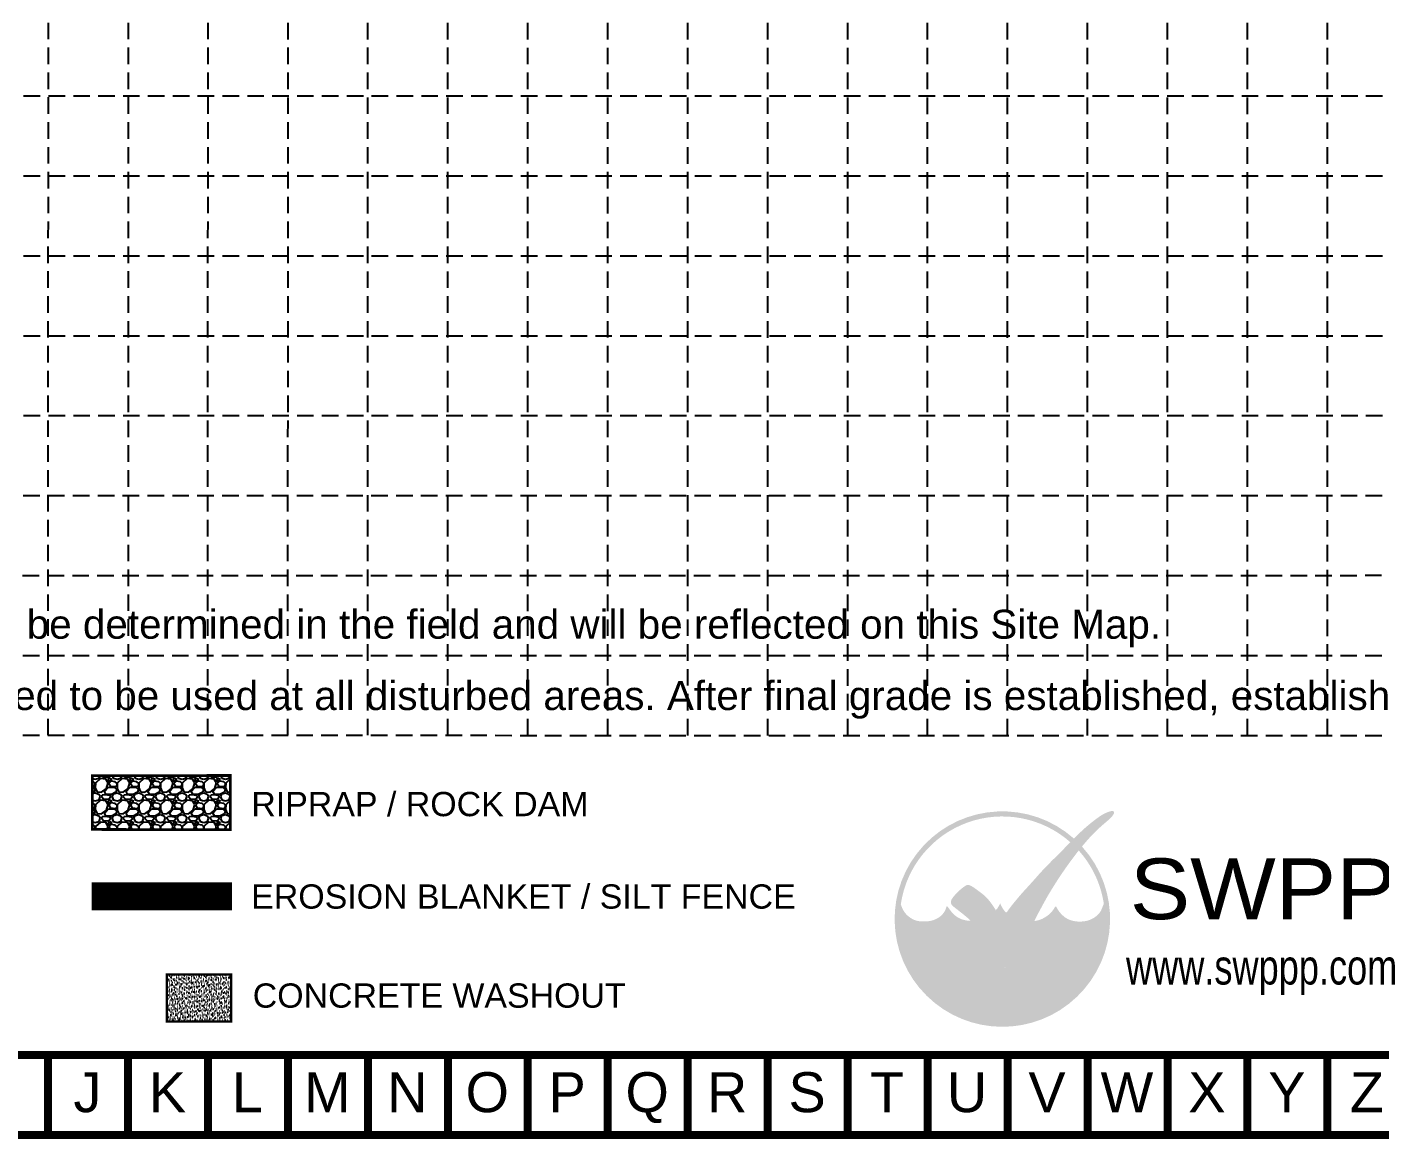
# Model space of a CAD drawing. Header units: inches. Extents: x 2439273 to 2445077, y 7048639 to 7057917.
# Drawn here: x 2440690 to 2443139, y 7048639 to 7050652 of the extents above; entities that cross this region are included whole.
import ezdxf
from ezdxf.enums import TextEntityAlignment as Align

# ---------------------------------------------------------------- set-up
doc = ezdxf.new("R2010")
doc.units = ezdxf.units.IN
doc.header["$LTSCALE"] = 300
doc.header["$MEASUREMENT"] = 0
doc.linetypes.add('ACAD_ISO02W100', pattern=[15, 12, -3])
doc.linetypes.add('HIDDEN', pattern=[0.375, 0.25, -0.125])
for name, color, linetype in [('BASE', 7, 'Continuous'), ('GRID', 254, 'HIDDEN'), ('LEGEND', 7, 'Continuous'), ('LIMITS OF DISTURBANCE', 1, 'HIDDEN'), ('LOGO', 7, 'Continuous')]:
    doc.layers.add(name, color=color, linetype=linetype)
doc.styles.add("L200'", font='ARIAL.TTF', dxfattribs={"height": 0.001968503937008})
doc.styles.add('LOGO1', font='ROCKEB.TTF', dxfattribs={"height": 25})
doc.styles.get("Standard").update_dxf_attribs({"font": 'ARIAL.TTF'})

# ---------------------------------------------------------------- blocks, each defined once
blk = doc.blocks.new('washout')
at = {"layer": 'BASE'}
h = blk.add_hatch(dxfattribs=at)
h.set_pattern_fill('AR-SAND', color=30, scale=1.29438, style=0)
h.set_pattern_definition([(37.50000000000001, (1095.310110482622, -97.07849999999996), (-0.0815373428699146, 2.494042150135252), [0, -1.9674576, 0, -2.200446, 0, -2.1033675]), (7.499999999999999, (1095.310110482622, -97.07849999999996), (2.29076357176444, 3.652929423912071), [0, -1.0613916, 0, -1.7733006, 0, -0.6795494999999999]), (327.5, (1093.718023082621, -97.07849999999996), (4.0308829430139, 0.007324965717175819), [0, -0.6471899999999999, 0, -2.329884, 0, -3.041793]), (317.5, (1093.718023082621, -97.07849999999996), (3.891070154426286, 1.136045697739593), [0, -0.323595, 0, -1.5273684, 0, -1.747413])])
h.paths.add_polyline_path([(44.3144205259029, 0), (44.3144205259029, 32.35950000000003), (0, 32.35950000000003), (0, 0)])
at = {"layer": 'BASE', "color": 30, "linetype": 'ACAD_ISO02W100', "const_width": 1.617975}
blk.add_lwpolyline([(0, 0), (44.3144205259029, 0), (44.3144205259029, 32.35950000000003), (0, 32.35950000000003)], close=True, dxfattribs=at)
blk = doc.blocks.new('new logo')
at = {"layer": 'LOGO'}
h = blk.add_hatch(color=170, dxfattribs=at)
h.paths.add_polyline_path([(67.43436669341696, 44.06495050375229), (66.81727031464757, 44.70167314117548), (66.34759300670575, 45.24871552113716), (65.95874712728695, 45.76277899560289), (65.54078662706208, 46.40050941648764), (65.08612476668773, 47.19492139836989), (64.70113373003574, 47.94422620974046), (64.44141546083708, 48.47074545438991), (64.18003349695849, 49.01998634387367), (63.92098936547465, 49.58261258440202), (63.6682845934565, 50.14928788218049), (63.30552985964837, 50.98953756014684), (62.89859761464729, 52.00243083117616), (62.60400666336646, 52.78175668539184), (62.42417668476132, 53.26591190984448), (62.24678750192613, 53.74665256926652), (62.06786332863993, 54.22911497861305), (61.88342837862567, 54.71843545258378), (61.68950686567321, 55.2197503059967), (61.4827813413195, 55.73694226147975), (61.26256770815707, 56.26887967291231), (61.02884020654878, 56.81317730207501), (60.78157307685962, 57.36744991067597), (60.52074055945874, 57.92931226046053), (60.24631689470964, 58.49637911316206), (59.95827632297982, 59.06626523051099), (59.65659308463501, 59.63658537425088), (59.3416321735842, 60.20484373026582), (59.01532159789453, 60.76810218123236), (58.6799801192025, 61.32331203391432), (58.3379264991172, 61.86742459515189), (57.9914794992541, 62.39739117173454), (57.64295788122798, 62.91016307050261), (57.29468040666574, 63.40269159823174), (56.94896583717944, 63.87192806175513), (56.60723359717987, 64.31598082444403), (56.26730576222268, 64.73758647593519), (55.92610507067366, 65.14063866240346), (55.58055426086842, 65.52903103006852), (55.22757607117396, 65.90665722511926), (54.9126051837896, 66.22792855343505), (53.98474923276208, 66.22392463968349), (52.91935473147748, 66.33375111955394), (52.04874471761245, 66.4993716715878), (51.45011962709592, 66.64023227897499), (50.85193002856155, 66.81070941426977), (50.26481018131447, 67.01079234973318), (49.40992799193167, 67.35157784155643), (48.3329395550372, 67.91026301180835), (47.34101233286085, 68.55542070056424), (46.46296196937502, 69.26102107178544), (45.68643649099863, 70.02079119136823), (45.01202490568178, 70.79153725351765), (44.44008028801755, 71.52497525594475), (43.97886091477088, 72.15986743717161), (43.60347455952439, 72.68781708521738), (43.41620928306976, 72.94944009090233), (43.24774262082501, 73.17938984119965), (43.09743982611418, 73.37507449544043), (42.9646661522558, 73.53390221296259), (42.84878685255018, 73.65328115311956), (42.74916718031105, 73.73061947525261), (42.66479761842852, 73.76431490947962), (42.59316956812121, 73.7567234689944), (42.53139966018414, 73.71119073776094), (42.47660452541622, 73.6310622997409), (42.42590079461446, 73.5196837389), (42.37640509857643, 73.38040063919942), (42.32523406810016, 73.21655858460429), (42.18740513615103, 72.75888563756033), (41.9561405499642, 72.09962313388846), (41.66608672612888, 71.46126635301924), (41.36256217905955, 70.91088931154997), (40.98234426668064, 70.34156167859325), (40.52959921450034, 69.77016933868441), (40.00710580747565, 69.20913366960873), (39.42073781525401, 68.67318155444761), (38.76733691974717, 68.16520233464908), (38.06020221094273, 67.69536139802466), (37.31141319165186, 67.27180832507686), (36.53086855624228, 66.9013660366739), (35.7266652119053, 66.59112174628109), (34.8775898898285, 66.33766254426297), (33.96471368767628, 66.13898742422887), (32.9696955435727, 65.99329355418975), (31.88552928309441, 65.89972003686813), (30.76230547830553, 65.86273758586069), (29.64758253108041, 65.886090426044), (28.59288020978843, 65.97300087012624), (27.62092577485564, 66.12788351642136), (26.70698802858133, 66.3583279528583), (25.82758973239296, 66.67162418715145), (24.95177438938353, 67.07839124410654), (24.07515788133036, 67.58058168412566), (23.20857836784927, 68.17938713089006), (22.36391152967511, 68.8763094930971), (21.7616092695706, 69.46828349712935), (21.36769293559285, 69.89325159939867), (20.98402724501648, 70.35748361600162), (20.60977056628674, 70.87530425656485), (20.24408126783506, 71.46103823074264), (19.88611771809662, 72.12901024816485), (19.53503828550737, 72.8935450184745), (19.19000133850624, 73.76896725131971), (18.85016524552902, 74.76960165632786, -0.5957293136125847), (106.2760018091266, 106.7690969764611), (106.9679614989142, 107.4753717020492), (107.5327926264651, 108.0469837077307), (108.124928434447, 108.6401773555095, 37.93689005444305), (112.2907738164504, 104.5271438098485), (112.0546076328307, 104.2433409431268), (111.5731487816534, 103.6578336487268), (111.0873445282813, 103.0594449152591), (110.6126561216261, 102.4669366033749, -0.1464490997537612), (123.5658980036522, 75.0115671436976), (123.3349923606713, 74.47376829140873), (123.1291051774695, 73.97188437763369), (122.9433322335571, 73.50344305051613), (122.7727693084335, 73.06597195819793), (122.5123845942693, 72.40147500678552), (122.2195395709546, 71.71963953517505), (121.8957323383262, 71.10101739245839), (121.5237119631842, 70.52655194987696), (121.1120833209235, 70.00057737901193), (120.6583746577888, 69.507074021287), (120.15464929184, 69.02581192192497), (119.6161603830326, 68.56842091936846), (119.0420197112352, 68.13515120280962), (118.4369654662469, 67.73157477249347), (117.8062374313091, 67.3634495545318), (117.1494093773818, 67.03227123339276), (116.4671469577158, 66.73978949165434), (115.7601364393429, 66.48761029899576), (115.0306805711897, 66.27747441220784), (114.2757117860822, 66.10669382007117), (113.5036154913782, 65.97449770333924), (112.7173679294679, 65.87885508456277), (111.9171135744071, 65.81808749420216), (111.1145759637656, 65.796209711335), (110.2926843491149, 65.81749151192955), (109.4438866150237, 65.88697564290717), (108.5592379990756, 66.01003968852433), (107.6559564733101, 66.18992765825325), (106.7546399369435, 66.42984721920612), (105.8779007880649, 66.73241414725732), (105.0505526879971, 67.09819889583792), (104.2599800678055, 67.53461090203153), (103.5049819851237, 68.03966156371558), (102.7780132208396, 68.61410760003942), (102.0708276406548, 69.25921263170815), (101.3959926163454, 69.95666617422135), (100.7782775780731, 70.67606369508471), (100.2440906352645, 71.38384965795733), (99.83080780760123, 72.0234222075533), (99.54859959119621, 72.51562396157593), (99.39520320410048, 72.78967265948302), (99.25793088232251, 73.03217780000861), (99.13411420205595, 73.2378632136269), (99.02108473956305, 73.401452730616), (98.91617407108893, 73.51767018131213), (98.8169408747766, 73.58297920914278), (98.72185223633616, 73.60080270994654), (98.62960234337062, 73.57630339266143), (98.53888538348376, 73.51464396622744), (98.44839554427756, 73.42098713958094), (98.35682701335786, 73.30049562166616), (98.26287397832606, 73.15833212141877), (98.1652306267796, 72.9996593477745), (98.06261952859307, 72.82891193461546), (97.79983968486118, 72.39079616507328), (97.42327894307508, 71.80553211346407), (96.9312777515288, 71.14344193540917), (96.40926811780294, 70.54934242615306), (95.93412035989692, 70.06345094723775), (95.40824280853374, 69.58066275045306), (94.83537818133371, 69.11040134850691), (94.20692182474816, 68.64871508821346), (93.51950436091823, 68.19455109088469), (92.75406026929855, 67.73695848420076), (91.90117558088293, 67.27553909696726), (90.95032292370638, 66.85397279983155), (90.07647782476276, 66.57111373836656), (89.39382962908115, 66.38902740274668), (88.62141737041605, 66.22333800502994), (87.78423330278727, 66.08293933246938), (87.59057393187456, 65.60777853226546), (87.3753746857553, 65.06713114382197), (87.13245380379539, 64.44801874827276), (86.86338529637125, 63.75526875819214), (86.57184078500437, 62.998549351198), (86.2614918912019, 62.18752870482037), (85.93601023648502, 61.33187499675265), (85.59906744238714, 60.44125640467875), (85.25433513039641, 59.52534110599261), (84.90548492201673, 58.59379727841343), (84.55606134417532, 57.65609807038112), (84.2091005451449, 56.72093651322773), (83.8675115786195, 55.79681060898379), (83.53420349828001, 54.89221835999744), (83.21208535781577, 54.01565776830104), (82.90406621090123, 53.17562683606582), (82.61305511121752, 52.38062356543943), (82.34196111244462, 51.63914595857064), (82.09252175293122, 50.95739864046536), (81.86178850970825, 50.33241272759741), (81.64564134445098, 49.7589259592617), (81.32963430755916, 48.94886293952462), (80.9412426263749, 48.06105599693488), (80.54037206296083, 47.28885896313069), (80.09592498895096, 46.5810959206682), (79.62133804389664, 45.93962171778718), (79.12756072025407, 45.35785767002606), (78.60977001874537, 44.81173218146557), (78.0957882302973, 44.31956637071904), (77.57382638054932, 43.87398496828868), (77.0357597050702, 43.47334619232417), (76.48194786247095, 43.12228223224973), (75.90124655604237, 42.81417741467305), (75.3106815282133, 42.55154280236312), (74.58366328760222, 42.28216008004922), (73.73908163168099, 42.05437331524517), (72.97053126229346, 41.93723094778763), (72.24918366707865, 41.93159571371704), (71.55494511044384, 42.03646270485237), (70.87218960120978, 42.22203190639307), (70.06471900157179, 42.49513914490707), (69.36462657246483, 42.76622440454949), (68.67384260157215, 43.10731365066789), (68.0442108860004, 43.53242614326422)])
h.paths.add_polyline_path([(71.75783472236084, 72.04206697911447), (70.70049310291822, 73.89511549806943), (70.06608235929053, 75.22801285548928), (69.69194860993228, 74.28523172807402), (68.66713680480507, 72.59473187652603), (67.850266856793, 71.67209925217195), (67.9474074481147, 71.51096224118541), (68.11238292841989, 71.23827576818113), (68.26649697462508, 70.98747899707817), (68.41109201880249, 70.75924264153785), (68.54751049296983, 70.55423741532064), (68.67704397847876, 70.37266656501609), (68.80078065388147, 70.21286346861639), (68.91975784705497, 70.0726940369892), (69.03501288585986, 69.9500241809921), (69.14758309817643, 69.84271981147543), (69.25850581186532, 69.74864683931028), (69.36881835478712, 69.66567117535025), (69.47955805482488, 69.59165873044944), (69.59156901126656, 69.52478028442061), (69.70492240915104, 69.46442609284867), (69.81949620490661, 69.41029128028048), (69.93516835500478, 69.3620709712504), (70.05181681589484, 69.31946029029396), (70.16931954403539, 69.28215436195741), (70.28755449587226, 69.24984831077748), (70.40639962786437, 69.22223726128878), (70.52567187938283, 69.19908747527042), (70.64494412151444, 69.1804497634353), (70.7637282082433, 69.1664460737374), (70.88153599358074, 69.15719835412455), (70.99787933152011, 69.1528285525495), (71.11227007604515, 69.1534586169627), (71.22422008117414, 69.15921049531464), (71.33324120090253, 69.17020613555701), (71.43903851308852, 69.1865471609807), (71.54208999110216, 69.20825389624633), (71.64306683217809, 69.23532634135617), (71.74264023352437, 69.26776449630322), (71.84148139238494, 69.30556836109159), (71.94026150598057, 69.3487379357217), (72.03965177154956, 69.39727322018929), (72.14032338632887, 69.45117421450433), (72.24280517434593, 69.51049173123334), (72.34705646696818, 69.57547983326789), (72.45289422233806, 69.64644339605266), (72.56013539865181, 69.72368729507588), (72.66859695405896, 69.80751640578043), (72.77809584672511, 69.89823560363229), (72.8884490348193, 69.99614976408779), (72.99947347651346, 70.10156376261341), (73.11119969287023, 70.21491458401296), (73.22451245653164, 70.33716765050342), (73.2995113275544, 70.42267640194606), (72.52237915315533, 71.08303327204095)], flags=17)
blk.add_hatch(color=240, dxfattribs=at).paths.add_polyline_path([(117.7275464865586, 117.3027082276994), (118.856122858432, 118.1622653920398), (119.8175370652333, 118.8788077423613), (120.630613527794, 119.4688287864882), (121.3141766669458, 119.9488220322447), (121.887050903521, 120.3352809874572), (122.3680606583507, 120.6446991599494), (122.7760303522674, 120.893570057547), (123.1297844061022, 121.0983871880733), (123.4457268136922, 121.2734591501921), (123.7305798608924, 121.4243549059119), (123.9886454065629, 121.5544585080798), (124.2242253095635, 121.6671540095417), (124.4416214287543, 121.7658254631443), (124.645135622995, 121.8538569217338), (124.8390697511454, 121.9346324381575), (125.0277256720659, 122.0115360652617), (125.2145255528055, 122.0872760623933), (125.3993727931717, 122.1618575149053), (125.5812911011602, 122.234609714651), (125.7593041847688, 122.3048619534844), (125.9324357519937, 122.3719435232587), (126.0997095108316, 122.4351837158276), (126.2601491692787, 122.4939118230444), (126.4127784353319, 122.5474571367632), (126.5569261086302, 122.5953115451744), (126.6931413553826, 122.6376173218184), (126.8222784334409, 122.6746793365725), (126.9451916006569, 122.7068024593136), (127.0627351148819, 122.7342915599192), (127.175763233967, 122.7574515082672), (127.2851302157646, 122.7765871742343), (127.3916903181256, 122.7920034276974), (127.4960944023863, 122.8039746515471), (127.5981797438179, 122.8126532807217), (127.6975802211762, 122.8181612631721), (127.7939297132164, 122.820620546849), (127.8868620986945, 122.820153079704), (127.9760112563667, 122.8168808096874), (128.061011064988, 122.81092568475), (128.1414954033139, 122.8024096528434), (128.2171693413858, 122.7914241749303), (128.2880227143891, 122.777938764023), (128.354116548793, 122.7618924461462), (128.4155118710688, 122.7432242473247), (128.4722697076865, 122.7218731935825), (128.5244510851164, 122.697778310944), (128.5721170298294, 122.6708786254345), (128.6153285682951, 122.6411131630782), (128.6541670660097, 122.6083904619811), (128.6887952445701, 122.5724971085757), (128.7193961645978, 122.5331892013773), (128.7461528867161, 122.4902228388999), (128.7692484715464, 122.4433541196574), (128.7888659797108, 122.3923391421651), (128.805188471832, 122.3369340049375), (128.8183990085321, 122.2768948064879), (128.8285992911996, 122.2121300830623), (128.8355655842944, 122.1431581218276), (128.8389927930423, 122.0706496476807), (128.8385758226686, 121.9952753855199), (128.8340095784005, 121.9177060602423), (128.8249889654632, 121.8386123967453), (128.8112088890823, 121.7586651199266), (128.7923642544849, 121.6785349546833), (128.7681601348433, 121.5985775899846), (128.7383422751181, 121.5178885710824), (128.7026665882169, 121.4352484073006), (128.6608889870466, 121.3494376079612), (128.6127653845153, 121.259236682389), (128.5580516935308, 121.1634261399059), (128.4965038269989, 121.0607864898364), (128.427877697829, 120.9500982415031), (128.3518885424427, 120.830456938297), (128.2680888913232, 120.702218259881), (128.1759905984682, 120.5660529199849), (128.0751055178774, 120.4226316323384), (127.9649455035485, 120.2726251106725), (127.8450224094795, 120.1167040687168), (127.7148480896686, 119.9555392202012), (127.5739343981146, 119.7898012788562), (127.4208880677433, 119.6191548878166), (127.2506953471919, 119.439240407837), (127.0574373640243, 119.2446921290758), (126.8351952458058, 119.0301443416919), (126.5780501201003, 118.7902313358452), (126.2800831144727, 118.519587401694), (125.9353753564876, 118.212846829398), (125.5380079737093, 117.8646439091154), (125.0847538047787, 117.4716996396829), (124.5831525326367, 117.0390818546446), (124.0434355513021, 116.573945096223), (123.4758342547917, 116.0834439066393), (122.8905800371231, 115.5747328281157), (122.297904292315, 115.0549664028733), (121.7080384143838, 114.5312991731342), (121.1312137973477, 114.0108856811202), (120.5753530254802, 113.4991629051244), (120.0391434440805, 112.9946975677256), (119.5189635887019, 112.4943388275747), (119.0111919948999, 111.9949358433221), (118.512207198229, 111.4933377736176), (118.0183877342437, 110.9863937771123), (117.5261121384985, 110.4709530124555), (117.0317589465482, 109.943864638299), (116.5325917186848, 109.4028925532109), (116.0294141141492, 108.8494596154325), (115.5239148169219, 108.2859034231245), (115.0177825109816, 107.7145615744462), (114.512705880307, 107.1377716675582), (114.0103736088782, 106.55787130062), (113.5124743806737, 105.9771980717919), (113.0206968796724, 105.398089579233), (112.535773019558, 104.8215613895478), (112.0546076328235, 104.2433409431114), (111.5731487816682, 103.6578336487437), (111.087344528289, 103.0594449152644), (110.5931429348845, 102.4425801514926), (110.0864920636517, 101.8016447662478), (109.5633399767888, 101.1310441683494), (109.0196347364944, 100.4251837666165), (108.4528520536541, 99.68055490148154), (107.8665782339146, 98.90199263982694), (107.2659272316107, 98.09641798014735), (106.6560130010771, 97.27075192093707), (106.041949496648, 96.43191546069195), (105.4288506726588, 95.58682959790625), (104.8218304834441, 94.74241533107462), (104.2260028833388, 93.90559365869251), (103.6450933100737, 93.08135395497999), (103.0772731349623, 92.2669590970622), (102.5193252127148, 91.4577403377894), (101.9680323980407, 90.64902893001238), (101.4201775456498, 89.83615612658176), (100.8725435102519, 89.01445318034769), (100.3219131465568, 88.1792513441606), (99.76506930927373, 87.32588187087154), (99.20011762252645, 86.45164430202357), (98.63045478808955, 85.56171133392846), (98.06080027715238, 84.66322395159091), (97.49587356090352, 83.76332314001539), (96.9403941105311, 82.86914988420631), (96.39908139722446, 81.98784516916822), (95.87665489217237, 81.12654997990532), (95.37783406656231, 80.29240530142249), (94.9057816356984, 79.49028695228677), (94.4574332913395, 78.71601008531499), (94.02816796935967, 77.96312468688703), (93.61336460563268, 77.22518074338282), (93.20840213603184, 76.49572824118198), (92.80865949643062, 75.76831716666429), (92.40951562270382, 75.03649750620951), (92.00634945072402, 74.2938192461974), (91.59635460365935, 73.53676183657637), (91.18398345385448, 72.77352258156918), (90.77550306094767, 72.01522824896841), (90.3771804845778, 71.27300560656496), (89.99528278438304, 70.55798142215119), (89.63607702000206, 69.88128246351818), (89.30583025107393, 69.25403549845802), (89.01080953723573, 68.68736729476308), (88.75475175398564, 68.18732075681453), (88.53127304025173, 67.73960333535908), (88.33145935082166, 67.32483861773281), (88.14639664048096, 66.92365019127243), (87.96717086401762, 66.5166616433145), (87.78486797621825, 66.08449656119501), (87.59057393187051, 65.6077785322511), (87.37537468576011, 65.06713114381894), (87.13245380379628, 64.44801874828043), (86.86338529637261, 63.75526875819987), (86.57184078500377, 62.99854935118558), (86.26149189120565, 62.18752870484765), (85.93601023649326, 61.33187499679474), (85.59906744238144, 60.44125640463685), (85.25433513038591, 59.52534110598192), (84.90548492202183, 58.59379727843982), (84.55606134416526, 57.65609807037642), (84.20910054513502, 56.72093651318284), (83.86751157861364, 55.79681060900746), (83.53420349828001, 54.89221835999744), (83.21208535781577, 54.01565776830104), (82.90406621090123, 53.17562683606582), (82.61305511121752, 52.38062356543943), (82.34196111244462, 51.63914595857064), (82.09252175293197, 50.95739864046838), (81.8617885097039, 50.33241272759137), (81.64564134445249, 49.75892595926027), (81.4399602188698, 49.23167607479544), (81.24062509464824, 48.74540081351763), (81.04351593348017, 48.29483791474697), (80.8445126970584, 47.87472511780437), (80.63949534707427, 47.47980016200992), (80.42522130584528, 47.10548628511476), (80.20195783818424, 46.74994871858988), (79.97084966952849, 46.4120381923376), (79.73304152531583, 46.09060543625885), (79.48967813098315, 45.78450118025556), (79.24190421196806, 45.49257615422941), (78.99086449370807, 45.21368108808169), (78.73770370164038, 44.94666671171449), (78.48326390585913, 44.69059562563495), (78.22717655508339, 44.44537791277162), (77.96877044269002, 44.21113552665973), (77.70737436205489, 43.98799042083338), (77.44231710655389, 43.77606454882772), (77.17292746956284, 43.57547986417708), (76.89853424445882, 43.38635832041636), (76.61846622461766, 43.20882187107959), (76.33244882693435, 43.04296198178361), (76.04179396238203, 42.88874816647122), (75.7482101654521, 42.74611945116668), (75.45340597063831, 42.61501486189507), (75.15908991243117, 42.49537342468051), (74.86697052532335, 42.38713416554729), (74.57875634380659, 42.29023611052064), (74.29615590237415, 42.20461828562453), (74.02049128307635, 42.13027052852988), (73.75153875820025, 42.06738592349241), (73.48868814759331, 42.01620836641374), (73.23132927110103, 41.97698175319603), (72.97885194857076, 41.94994997974109), (72.73064599984875, 41.93535694195066), (72.48610124478127, 41.93344653572655), (72.24460750321475, 41.94446265697114), (72.00556476137741, 41.96839514149325), (71.76841367102057, 42.00421758473334), (71.53260505027869, 42.05064952203928), (71.29758971728518, 42.10641048875873), (71.06281849017242, 42.17022002023985), (70.82774218707533, 42.24079765183014), (70.59181162612629, 42.31686291887772), (70.35447762545914, 42.39713535673006), (70.11544525041805, 42.48074099855803), (69.87543655519015, 42.56843186882366), (69.63542784117315, 42.66136648981212), (69.39639540976523, 42.76070338380796), (69.15931556236413, 42.86760107309656), (68.92516460036782, 42.98321807996254), (68.69491882517374, 43.1087129266907), (68.46955453818066, 43.24524413556669), (68.24980396621831, 43.39361454176743), (68.03542303785268, 43.55320423204168), (67.82592360708252, 43.72303760603156), (67.62081752790536, 43.90213906337768), (67.41961665431924, 44.08953300372211), (67.2218328403232, 44.28424382670613), (67.02697793991493, 44.48529593197097), (66.83456380709288, 44.69171371915869), (66.64385821815819, 44.90364961390109), (66.45315263861721, 45.12576814579546), (66.26049445628064, 45.36386187042881), (66.06393105895842, 45.62372334338948), (65.86150983446021, 45.91114512026489), (65.65127817059505, 46.23191975664297), (65.43128345517377, 46.59183980811157), (65.1995730760057, 46.9966978302576), (64.95518677744631, 47.44976490377105), (64.70113373003153, 47.94422620974627), (64.44141546084322, 48.47074545437947), (64.18003349696315, 49.01998634386626), (63.9209893654736, 49.58261258440345), (63.668284593455, 50.1492878821863), (63.4259207079901, 50.71067594341134), (63.19789923615991, 51.25744047427476), (62.98689215282732, 51.78265728240654), (62.79025322397462, 52.28905058117356), (62.60400666336525, 52.78175668537725), (62.42417668476207, 53.26591190981914), (62.24678750192883, 53.74665256929983), (62.06786332862823, 54.22911497862105), (61.88342837862447, 54.71843545258407), (61.68950686568012, 55.21975030598952), (61.48278134132551, 55.73694226146134), (61.26256770815977, 56.26887967291119), (61.02884020654923, 56.8131773020725), (60.78157307685932, 57.36744991068013), (60.52074055945679, 57.9293122604677), (60.24631689470753, 58.49637911316869), (59.95827632297757, 59.06626523051729), (59.65659308463306, 59.63658537424784), (59.34163217358255, 60.20484373027323), (59.01532159790098, 60.76810218122413), (58.67998011920746, 61.32331203391162), (58.33792649911885, 61.86742459514583), (57.9914794992541, 62.39739117173733), (57.64295788123098, 62.91016307049655), (57.29468040666679, 63.40269159823341), (56.94896583718019, 63.87192806175896), (56.60723359717792, 64.31598082444762), (56.26730576222359, 64.7375864759319), (55.9261050706693, 65.14063866240818), (55.58055426086842, 65.5290310300735), (55.2275760711729, 65.90665722512429), (54.86409323993595, 66.27741089375722), (54.48702850550954, 66.64518568216901), (54.09330460624609, 67.01387523655647), (53.68082356150884, 67.38654423530383), (53.25140451470222, 67.76294148554769), (52.80784589023951, 68.14198682661163), (52.35294611253534, 68.5226000978208), (51.88950360600402, 68.90370113849923), (51.42031679505885, 69.28420978797018), (50.94818410411504, 69.6630458855588), (50.47590395758662, 70.0391292705882), (50.00648537882899, 70.4110705693207), (49.54377978696898, 70.77624355576317), (49.09184920007285, 71.13171279086045), (48.6547556362082, 71.47454283555705), (48.23656111344187, 71.80179825079736), (47.84132764984209, 72.11054359752555), (47.47311726347537, 72.39784343668713), (47.13599197240981, 72.66076232922555), (46.83286897533033, 72.89737235565048), (46.56208619339385, 73.10977567472995), (46.32083672837526, 73.30108196479597), (46.10631368204923, 73.47440090418132), (45.91571015619051, 73.63284217121839), (45.74621925257425, 73.77951544423946), (45.59503407297487, 73.91753040157654), (45.45934771916782, 74.04999672156322), (45.33674992270935, 74.17965823774782), (45.2264169342859, 74.30779540454532), (45.12792163436678, 74.43532283158842), (45.04083690342055, 74.56315512850861), (44.96473562191534, 74.6922069049383), (44.8991906703203, 74.82339277050946), (44.84377492910445, 74.95762733485364), (44.79806127873545, 75.09582520760294), (44.76165310508944, 75.23859612851243), (44.73427581566628, 75.38533035782692), (44.71568532337493, 75.53511328591483), (44.70563754112163, 75.68703030314389), (44.70388838181411, 75.84016679988252), (44.71019375835998, 75.99360816649838), (44.72430958366668, 76.14643979335969), (44.74599177064181, 76.29774707083408), (44.77524031145622, 76.4471031820242), (44.81303151533679, 76.59603248097002), (44.86058577077377, 76.74654711444543), (44.91912346625757, 76.90065922922423), (44.98986499027896, 77.06038097208065), (45.07403073132802, 77.22772448978878), (45.1728410778952, 77.40470192912275), (45.28751641847076, 77.59332543685647), (45.41903518230023, 77.79517587032498), (45.56740796164717, 78.0101089291054), (45.73240338952992, 78.23754902333758), (45.91379009896669, 78.47692056315873), (46.11133672297642, 78.72764795870825), (46.32481189457702, 78.9891556201244), (46.55398424678684, 79.260867957546), (46.79862241262545, 79.54220938111129), (47.05824459205352, 79.83232300359069), (47.3313672528085, 80.12922674828161), (47.61625642957048, 80.43065724111409), (47.91117815702013, 80.73435110801711), (48.21439846983814, 81.03804497492004), (48.52418340270444, 81.33947546775227), (48.8387989902991, 81.63637921244344), (49.15651126730328, 81.92649283492261), (49.47535872026781, 82.20767166028935), (49.79246964322187, 82.47824581032097), (50.10474478206734, 82.73666410596525), (50.40908488270492, 82.98137536816907), (50.70239069103423, 83.21082841788035), (50.98156295295778, 83.42347207604658), (51.24350241437489, 83.61775516361473), (51.48510982118717, 83.79212650153255), (51.70427027488391, 83.94557798766928), (51.90280629931225, 84.07927382758365), (52.08352477390927, 84.19492130375548), (52.24923257811026, 84.29422769866574), (52.40273659135158, 84.37890029479485), (52.54684369307001, 84.45064637462266), (52.68436076270159, 84.51117322063041), (52.81809467968193, 84.56218811529743), (52.95038450864351, 84.60509346936658), (53.08169805499585, 84.64007220662563), (53.2120353093442, 84.66700237912278), (53.34139626229558, 84.68576203890751), (53.46978090445403, 84.69622923802928), (53.59718922642596, 84.69828202853662), (53.72362121881661, 84.69179846247872), (53.84907687223136, 84.6766565919045), (53.9736782176905, 84.65286657821318), (54.09803544787397, 84.62096702020125), (54.22288079587558, 84.58162862601492), (54.34894649478987, 84.53552210380064), (54.47696477771051, 84.48331816170526), (54.60766787773295, 84.42568750787507), (54.74178802795025, 84.3633008504564), (54.88005746145695, 84.29682889759565), (55.023554187304, 84.22639359259034), (55.17473931836494, 84.14992181934488), (55.33641974347116, 84.06479169691335), (55.51140235145363, 83.96838134435103), (55.70249403114318, 83.85806888071312), (55.91250167136956, 83.73123242505457), (56.14423216096419, 83.58525009642989), (56.40049238875743, 83.41750001389423), (56.68312791383457, 83.22622880619889), (56.9901389762968, 83.01315714087693), (57.31856448650024, 82.78087419515799), (57.66544335480027, 82.53196914627173), (58.02781449155314, 82.26903117144721), (58.40271680711409, 81.99464944791387), (58.78718921183891, 81.71141315290157), (59.17827061608419, 81.42191146363916), (59.57317873043488, 81.1282316322839), (59.96984646639984, 80.83045321070304), (60.36638553571825, 80.52815382569213), (60.76090765012812, 80.22091110404486), (61.15152452136923, 79.90830267255652), (61.53634786117956, 79.58990615802202), (61.91348938129804, 79.26529918723648), (62.28106079346384, 78.93405938699453), (62.63768656266215, 78.59578867782801), (62.98404216687008, 78.25018615521458), (63.32131583730984, 77.89697520837038), (63.65069580520515, 77.53587922651002), (63.97337030177866, 77.1666215988484), (64.29052755825393, 76.78892571460105), (64.60335580585436, 76.40251496298316), (64.91304327580204, 76.00711273321025), (65.22025472228717, 75.6030677709222), (65.52356099136455, 75.19323024746238), (65.82100945205454, 74.78107569060045), (66.11064747337849, 74.37007962810488), (66.39052242435665, 73.9637175877447), (66.65868167401088, 73.5654650972889), (66.91317259136085, 73.17879768450626), (67.15204254542789, 72.80719087716608), (67.37388808240246, 72.45365273403007), (67.57950245715139, 72.11932143783548), (67.77022810171223, 71.8048677023128), (67.94740744812056, 71.51096224119124), (68.11238292841477, 71.23827576820095), (68.26649697462943, 70.98747899707297), (68.41109201880295, 70.75924264153647), (68.54751049297073, 70.55423741532175), (68.67704397847606, 70.3726665650144), (68.8007806538806, 70.21286346861726), (68.91975784705332, 70.07269403699033), (69.0350128858621, 69.95002418099124), (69.14758309817569, 69.84271981147897), (69.25850581186185, 69.74864683931276), (69.36881835478923, 69.6656711753505), (69.47955805482562, 69.59165873045109), (69.59156901127, 69.52478028442036), (69.70492240914609, 69.46442609285066), (69.81949620490661, 69.41029128028023), (69.93516835500598, 69.36207097124847), (70.05181681589784, 69.31946029029453), (70.16931954403569, 69.28215436195691), (70.28755449587302, 69.24984831077501), (70.40639962786437, 69.22223726128796), (70.52567187938642, 69.19908747526955), (70.64494412151414, 69.1804497634353), (70.763728208246, 69.16644607373684), (70.88153599357999, 69.1571983541248), (70.99787933151426, 69.1528285525495), (71.11227007604741, 69.1534586169627), (71.2242200811776, 69.15921049531495), (71.33324120090313, 69.17020613555725), (71.43903851309392, 69.18654716098213), (71.54208999110831, 69.20825389624798), (71.64306683217418, 69.23532634135452), (71.74264023352272, 69.26776449630268), (71.84148139238224, 69.30556836109133), (71.94026150598253, 69.34873793572115), (72.03965177155254, 69.39727322019145), (72.1403233863227, 69.45117421450323), (72.2428051743446, 69.51049173123249), (72.34705646696187, 69.57547983326401), (72.45289422234197, 69.64644339605822), (72.56013539865076, 69.723687295077), (72.66859695405596, 69.80751640578043), (72.77809584672346, 69.89823560363033), (72.88844903482081, 69.99614976408692), (72.9994734765139, 70.101563762612), (73.11119969286753, 70.21491458401545), (73.2245124565336, 70.33716765050676), (73.340510103062, 70.46942049364407), (73.46029096800268, 70.61277064498572), (73.58495338690443, 70.76831563609), (73.71559569531809, 70.93715299851533), (73.85331622879232, 71.12038026382031), (73.99921332287721, 71.31909496356263), (74.15432429604716, 71.53413040874128), (74.31944239847087, 71.76526302811217), (74.49529986324391, 72.01200502987199), (74.68262892345997, 72.27386862221692), (74.8821618122136, 72.55036601334312), (75.09463076259829, 72.84100941144688), (75.32076800770935, 73.14531102472472), (75.56130578064, 73.46278306137194), (75.8168297639008, 73.79310603711544), (76.08733943766444, 74.1366336977958), (76.37268773151916, 74.49388809678462), (76.67272757505367, 74.86539128745292), (76.9873118978556, 75.25166532317053), (77.31629362951413, 75.65323225730936), (77.65952569961809, 76.07061414324019), (78.01686103775484, 76.50433303433374), (78.3883278069768, 76.95478206662466), (78.77465510419167, 77.42183870680478), (79.17674725977005, 77.9052515042296), (79.59550860408368, 78.40476900825485), (80.03184346750379, 78.92013976823554), (80.4866561804015, 79.45111233352799), (80.96085107314728, 79.99743525348771), (81.45533247611301, 80.55885707746981), (81.97000572906336, 81.1345235844602), (82.50078020933817, 81.72116947196602), (83.04256630367298, 82.31492666712464), (83.59027439880104, 82.91192709707354), (84.13881488145717, 83.5083026889503), (84.6830981383755, 84.10018536989173), (85.21803455629008, 84.68370706703575), (85.7385345219351, 85.2549997075194), (86.24098056664603, 85.81135581976184), (86.72764380016343, 86.35471033730818), (87.2022674768278, 86.88815879498537), (87.66859485097935, 87.41479672762065), (88.13036917696022, 87.93771967004105), (88.59133370911152, 88.4600231570733), (89.05523170177318, 88.98480272354396), (89.52580640928734, 89.51515390428142), (90.00639391561799, 90.05376264850375), (90.49870162322395, 90.60167656300021), (91.00402976418681, 91.15953366895377), (91.52367857058961, 91.7279719875458), (92.05894827451391, 92.30762953995827), (92.61113910804144, 92.89914434737332), (93.18155130325509, 93.50315443097233), (93.77148509223645, 94.12029781193749), (94.38116307849384, 94.75039245335878), (95.00649735123685, 95.3899760859565), (95.64232237110241, 96.03476638235867), (96.28347259872662, 96.6804810151935), (96.9247824947449, 97.32283765708956), (97.56108651979378, 97.95755398067536), (98.1872191345096, 98.58034765857806), (98.79801479952829, 99.18693636342675), (99.38963166085942, 99.77429788085522), (99.96352260600865, 100.3444504485207), (100.5224642078564, 100.9006724170863), (101.0692330392804, 101.4462421372151), (101.6066056731611, 101.9844379595706), (102.1373586823776, 102.5185382348155), (102.6642686398092, 103.0518213136129), (103.1901121183357, 103.5875655466266), (103.7173554118805, 104.1284466686313), (104.2472236985486, 104.6747299508536), (104.7806318774878, 105.226078048632), (105.3184948478471, 105.7821536173051), (105.8617275087754, 106.3426193122122), (106.4112447594215, 106.907137788691), (106.9679614989335, 107.4753717020811), (107.5327926264607, 108.0469837077203), (108.1061548148852, 108.6213701972194), (108.6864718320205, 109.1968625072762), (109.2716692194148, 109.7715257108588), (109.8596725186147, 110.343424880936), (110.4484072711681, 110.9106250904779), (111.0357990186222, 111.4711914124526), (111.6197733025242, 112.0231889198292), (112.1982556644214, 112.5646826855767), (112.7718046070602, 113.0957229415671), (113.3515104779775, 113.6243005552865), (113.9510965859099, 114.1603915531237), (114.5842862395931, 114.7139719614684), (115.2648027477636, 115.2950178067093), (116.0063694191575, 115.913505115235), (116.8227095625102, 116.5794099134354)])
at = {"layer": 'LOGO', "style": 'LOGO1'}
for s, height, width, p in [('SWPPP', 31.32402216971279, 1.115, (136.9594672268489, 67.04660064738962)), ('www.swppp.com', 18.11183565668773, 0.77, (135.0078717796482, 33.35154233193424))]:
    blk.add_text(s, height=height, dxfattribs=dict(at, width=width)).set_placement(p)

msp = doc.modelspace()

# ---------------------------------------------------------------- hatches: boundary and pattern name
at = {"layer": 'LEGEND', "linetype": 'ACAD_ISO02W100'}
h = msp.add_hatch(dxfattribs=at)
h.set_pattern_fill('GRAVEL', color=50, scale=39.26580578757693, style=0)
h.set_pattern_definition([(228.0128000000193, (2438014.013772176, 7047215.922297603), (-314.126376884881, -353.3923047677209), [5.282664447439421, -522.9847226758418]), (184.9697000000033, (2438010.479849655, 7047211.995717023), (471.1897107396104, 39.26546445023066), [9.065218050566358, -897.4563121454286]), (132.5103999999806, (2438001.448714324, 7047211.210400908), (392.6576934241779, -431.9242042501801), [6.392001992550423, -632.8089825786076]), (267.2737000000019, (2437986.135050067, 7047201.393949461), (39.26564942042621, 785.3161273344404), [8.255164477174167, -817.2611261770196]), (292.8336999999862, (2437985.742392009, 7047193.148130246), (-196.3294178828556, 471.1895285568048), [8.094842192142579, -801.3904764646775]), (357.2736999999983, (2437988.883656472, 7047185.687627146), (-785.3161273339094, 39.26564942045278), [8.25516447716861, -817.2611261764694]), (37.69420000001872, (2437997.129475687, 7047185.294969088), (-510.4557636701088, -392.6576811269316), [10.91703271731698, -1080.785375166654]), (72.25530000001126, (2438005.76795296, 7047191.970156073), (274.8610631193388, 863.8475793438463), [10.30680282957582, -1020.373833520259]), (121.4295999999827, (2438008.909217423, 7047201.786607519), (-314.1267696221854, 510.4552803427264), [8.283121730893438, -820.0299544719834]), (175.2363999999968, (2438004.589978787, 7047208.854452561), (431.9239008213473, -39.265473310725), [9.456462539433705, -463.3664681032224]), (222.3974000000193, (2437995.166185398, 7047209.639768677), (-471.189958096737, -431.9235527575423), [12.22925668093302, -1210.697314525902]), (138.8140999999808, (2438025.008197796, 7047201.001291404), (-274.8607562217394, 235.5947292318593), [4.173994421026442, -413.2272146428782]), (171.4691999999943, (2438021.866933333, 7047203.749897809), (510.455407890384, -78.53192216929311), [7.940998765062255, -786.16076249984]), (225.0000000000194, (2438014.013772176, 7047204.927871983), (-4.359380166582764e-15, -39.26581793836593), [5.553009520286797, -49.97720347999855]), (203.198600000014, (2438011.26516577, 7047209.639768677), (196.3290183623103, 78.53166361279932), [2.990405237170599, -296.0490583031329]), (291.8013999999866, (2438008.516559366, 7047208.461794503), (-39.26580227331279, 117.7974280827983), [4.229045080741863, -207.2237979434382]), (30.96380000001709, (2438010.087191597, 7047204.535213924), (117.7973397062754, 78.53170909343504), [6.868728140616218, -222.0883006481062]), (161.5650999999884, (2438015.977062465, 7047208.069136445), (78.5316286397967, -39.26574308885642), [4.966771039876734, -119.202622754459]), (16.3895000000105, (2437985.742392009, 7047208.461794503), (392.6581441981863, 117.7971311079387), [6.957900785559004, -688.8339447316018]), (70.34620000001227, (2437992.417578992, 7047210.425084792), (-157.0630365345297, -431.9239475199373), [5.837293954190473, -577.8908842248771]), (293.198599999986, (2438015.977062465, 7047215.922297603), (-78.53166361274623, 196.3290183624431), [5.980771208538198, -293.0586923319048]), (343.6104999999895, (2438018.333010812, 7047210.425084792), (-392.6581441981863, 117.7971311079388), [6.95790078555895, -688.8339447315952]), (339.4439999999873, (2437985.742392009, 7047184.116994915), (-196.3291013653292, 78.53145437147442), [6.709740892981704, -328.7774608193266]), (294.7750999999852, (2437992.024920935, 7047181.761046567), (-196.3287222423024, 431.9239980249085), [5.621999541056772, -556.5787791465434]), (66.80140000001404, (2438016.369720523, 7047176.656491815), (78.53166361274629, 196.3290183624431), [5.980771208538198, -293.0586923319047]), (17.35400000001103, (2438018.72566887, 7047182.153704626), (-510.4555545199643, -157.0630072771882), [6.582166289977703, -651.6326957465322]), (69.44400000001275, (2437997.129475687, 7047176.656491815), (-78.53145437142145, -196.3291013654619), [3.354870446492565, -332.132331265987]), (101.3098999999921, (2438014.013772176, 7047176.656491815), (-39.26571281249439, 157.0632526873684), [2.002163437109843, -198.2149263241843]), (165.9637999999909, (2438013.621114118, 7047178.619782104), (117.7974388014579, -39.26572950832744), [8.094842192138243, -153.8021979796555]), (186.009000000004, (2438005.76795296, 7047180.583072394), (392.6580480948942, 39.26577898797803), [7.501732195716629, -742.6704271991898]), (303.6900999999821, (2438010.087191597, 7047201.001291404), (-39.2658581880771, 78.53159421073521), [5.662993042298573, -135.9118722809716]), (353.1571999999954, (2438013.22845606, 7047196.289394709), (667.5186734738114, -78.53192562016733), [9.886894302477241, -978.8008475155976]), (60.94540000001645, (2438023.044907507, 7047195.111420535), (-157.0632242183094, -274.860655613663), [4.04265030066786, -400.2235577402918]), (90, (2438025.008197796, 7047198.645343056), (-39.26580578757693, 39.26580578760348), [2.355948347256208, -36.90985744034727]), (120.2563999999831, (2438004.982636845, 7047181.761046567), (157.0630223764954, -274.8607369443394), [5.45496280323609, -540.0430452158276]), (48.01280000001926, (2438002.23403044, 7047186.472943262), (314.126376884881, 353.3923047677209), [10.56532889487884, -517.7020582284024]), (0, (2438009.301875481, 7047194.326104419), (39.26580578757693, 39.26580578760348), [10.20910950477, -29.05669628280693]), (325.3047999999819, (2438019.510984986, 7047194.326104419), (-392.6578324502884, 274.8609785758882), [6.208473616298298, -614.6384168238621]), (254.0546000000102, (2438024.615539738, 7047190.792181899), (-39.26580144071011, -157.0632281235127), [5.717179854286355, -280.1422055180892]), (207.6460000000159, (2438023.044907507, 7047185.294969088), (-746.05014532949, -392.6583607398377), [9.308548249033283, -921.5478080207204]), (175.4260999999969, (2438014.799088291, 7047180.975730452), (-510.4554971610759, 39.26560165100427), [9.84782482571847, -974.9335975693729])])
h.paths.add_polyline_path([(2440807.903864678, 7049198.944122287), (2441057.78641338, 7049198.500092791), (2441057.78641338, 7049296.66460726), (2440807.903864678, 7049296.287819432)])

# ---------------------------------------------------------------- linework, layer by layer
at = {"layer": 'BASE', "const_width": 14.47547555135775}
for points in [[(2445070.198366735, 7048645.875141525), (2445070.198366735, 7057910.1794944), (2439280.008146191, 7057910.1794944), (2439280.008146191, 7048645.875141525)], [(2444925.443611221, 7048790.629897038), (2444925.443611221, 7057765.424738886), (2439424.762901705, 7057765.424738886), (2439424.762901705, 7048790.629897038)]]:
    msp.add_lwpolyline(points, close=True, dxfattribs=at)
for points in [[(2440727.555701328, 7048790.629897038), (2440727.555701328, 7048645.875141525)], [(2440872.310456841, 7048790.629897038), (2440727.555701328, 7048790.629897038)], [(2440872.310456841, 7048790.629897038), (2440872.310456841, 7048645.875141525)], [(2441017.065212355, 7048790.629897038), (2441017.065212355, 7048645.875141525)], [(2441161.819967868, 7048790.629897038), (2441161.819967868, 7048645.875141525)], [(2441306.574723382, 7048790.629897038), (2441306.574723382, 7048645.875141525)], [(2441451.329478895, 7048790.629897038), (2441451.329478895, 7048645.875141525)], [(2441596.084234409, 7048790.629897038), (2441596.084234409, 7048645.875141525)], [(2441740.838989922, 7048790.629897038), (2441740.838989922, 7048645.875141525)], [(2441885.593745436, 7048790.629897038), (2441885.593745436, 7048645.875141525)], [(2442030.348500949, 7048790.629897038), (2442030.348500949, 7048645.875141525)], [(2442175.103256463, 7048790.629897038), (2442175.103256463, 7048645.875141525)], [(2442319.858011976, 7048790.629897038), (2442319.858011976, 7048645.875141525)], [(2442464.612767491, 7048790.629897038), (2442464.612767491, 7048645.875141525)], [(2442609.367523004, 7048790.629897038), (2442609.367523004, 7048645.875141525)], [(2442754.122278518, 7048790.629897038), (2442754.122278518, 7048645.875141525)], [(2442898.877034031, 7048790.629897038), (2442898.877034031, 7048645.875141525)], [(2443043.631789545, 7048790.629897038), (2443043.631789545, 7048645.875141525)]]:
    msp.add_lwpolyline(points, dxfattribs=at)
at = {"layer": 'GRID', "linetype": 'HIDDEN', "ltscale": 0.4}
for p, q in [((2440728.072174607, 7049369.487346388), (2440728.104655531, 7057759.668814857)), ((2440873.225577794, 7049369.464525238), (2440873.070757882, 7057759.634681598)), ((2441017.085144435, 7049369.441907506), (2441017.374070081, 7057759.616484458)), ((2441161.880815108, 7049369.419142598), (2441162.762843728, 7057759.424678969)), ((2441306.574723382, 7049369.39639369), (2441306.574723382, 7057765.424738886)), ((2441451.329478895, 7049369.373635216), (2441451.329478895, 7057765.424738886)), ((2441596.084234409, 7049369.350876741), (2441596.084234409, 7057765.424738886)), ((2441740.838989922, 7049369.328118266), (2441740.838989922, 7057765.424738886)), ((2441885.593745436, 7049369.305359791), (2441885.593745436, 7057765.424738886)), ((2442030.348500949, 7049369.282601316), (2442030.348500949, 7057765.424738886)), ((2442175.103256463, 7049369.259842842), (2442175.103256463, 7057765.424738886)), ((2442319.858011976, 7049369.237084367), (2442319.858011976, 7057765.424738886)), ((2442464.612767491, 7049369.214325893), (2442464.612767491, 7057765.424738886)), ((2442609.367523004, 7049369.191567418), (2442609.367523004, 7057765.424738886)), ((2442754.122278518, 7049369.168808944), (2442754.122278518, 7057765.424738886)), ((2442898.877034031, 7049369.146050469), (2442898.877034031, 7057765.424738886)), ((2443043.631789545, 7049369.123291994), (2443043.631789545, 7057765.424738886)), ((2439423.388600118, 7050527.20298807), (2444924.069309634, 7050527.20298807)), ((2439423.388600118, 7050382.448232556), (2444924.069309634, 7050382.448232556)), ((2439423.388600118, 7050237.693477042), (2444924.069309634, 7050237.693477042)), ((2439423.388600118, 7050092.938721529), (2444924.069309634, 7050092.938721529)), ((2439423.388600118, 7049948.183966015), (2444924.069309634, 7049948.183966015)), ((2439422.634748128, 7049803.542762794), (2444919.46656569, 7049803.233641027)), ((2439421.609121505, 7049658.379661466), (2444919.478270066, 7049659.355879285)), ((2439422.092324237, 7049513.947632649), (2444920.012849528, 7049513.56098886)), ((2439422.094420561, 7049369.692673402), (2444919.822056255, 7049368.828315649))]:
    msp.add_line(p, q, dxfattribs=at)
at = {"layer": 'LEGEND', "color": 50, "linetype": 'ACAD_ISO02W100', "const_width": 4.908225723447116}
msp.add_lwpolyline([(2440807.903864678, 7049198.944122287), (2441057.78641338, 7049198.500092791), (2441057.78641338, 7049296.66460726), (2440807.903864678, 7049296.287819432)], close=True, dxfattribs=at)
at = {"layer": 'LEGEND', "color": 84, "const_width": 51.02768783310841}
msp.add_lwpolyline([(2440806.612442114, 7049077.777963473), (2441060.28735433, 7049077.782045473)], dxfattribs=at)

# ---------------------------------------------------------------- block references
at = {"layer": 'LEGEND', "xscale": 2.625617435428328, "yscale": 2.62561743543003, "zscale": 2.625617435796805}
msp.add_blockref('washout', (2440942.504882263, 7048851.151533842), dxfattribs=at)
at = {"layer": 'LIMITS OF DISTURBANCE', "xscale": 3.510000000242144, "yscale": 3.510000000242144, "zscale": 3.51}
msp.add_blockref('new logo', (2442205.105945426, 7048801.178213327), dxfattribs=at)

# ---------------------------------------------------------------- texts
at = {"layer": 'BASE', "color": 7, "style": "L200'"}
for s, height, p in [('Location of concrete washout will be determined in the field and will be reflected on this Site Map.', 52.36937763076276, (2439595.209203416, 7049544.290956638)), ('Stabilization practices are expected to be used at all disturbed areas. After final grade is established, establish vegetation at all disturbed areas.', 52.36937762983143, (2439595.135820451, 7049415.137398615))]:
    msp.add_text(s, height=height, dxfattribs=at).set_placement(p)
at = {"layer": 'BASE'}
for s, p in [('J', (2440798.844320741, 7048723.276590253)), ('K', (2440943.599076255, 7048723.276590253)), ('L', (2441088.353831769, 7048723.276590253)), ('M', (2441233.108587282, 7048723.276590253)), ('N', (2441377.863342796, 7048723.276590253)), ('O', (2441522.618098309, 7048723.276590253)), ('P', (2441667.372853823, 7048723.276590253)), ('Q', (2441812.127609336, 7048723.276590253)), ('R', (2441956.88236485, 7048723.276590253)), ('S', (2442101.637120364, 7048723.276590253)), ('T', (2442246.391875878, 7048723.276590253)), ('U', (2442391.146631391, 7048723.276590253)), ('V', (2442535.901386905, 7048723.276590253)), ('W', (2442680.656142418, 7048723.276590253)), ('X', (2442825.410897932, 7048723.276590253)), ('Y', (2442970.165653445, 7048723.276590253)), ('Z', (2443114.920408959, 7048723.276590253))]:
    msp.add_text(s, height=72.37737775687128, dxfattribs=at).set_placement(p, align=Align.MIDDLE_CENTER)
at = {"layer": 'LEGEND', "style": "L200'"}
for s, height, p in [('RIPRAP / ROCK DAM', 43.93933779001236, (2441095.509602583, 7049222.962101813)), ('EROSION BLANKET / SILT FENCE', 43.93933778908104, (2441095.346332377, 7049055.618623842)), ('CONCRETE WASHOUT', 43.93933778908104, (2441098.093578579, 7048876.282936233))]:
    msp.add_text(s, height=height, dxfattribs=at).set_placement(p)

doc.saveas('drawing.dxf')
